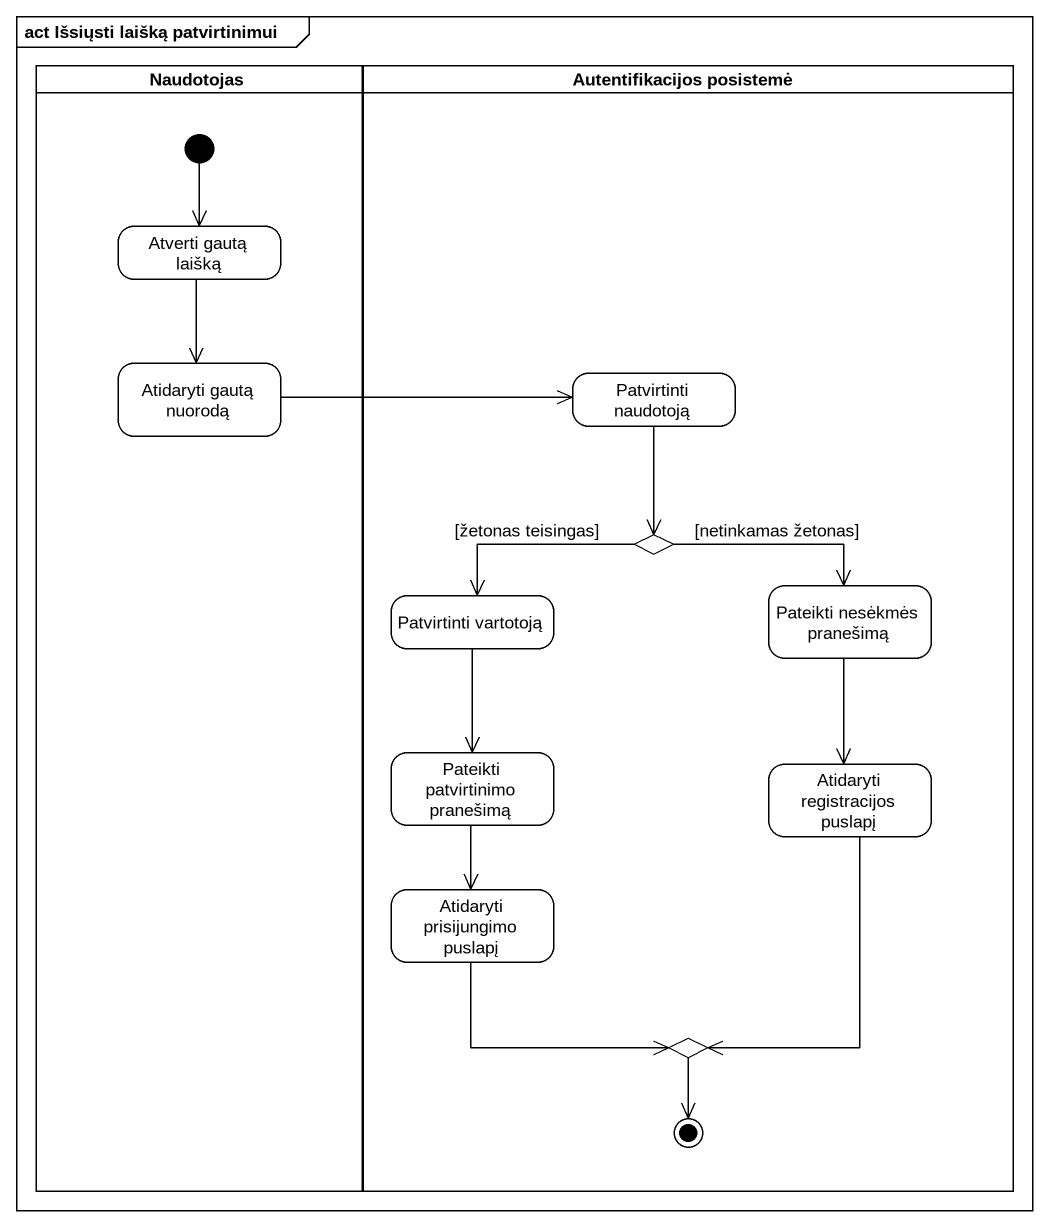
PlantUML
@startuml
mainframe act Išsiųsti laišką patvirtinimui
hide empty description
state Naudotojas <<partition>> {
  state "Atverti gautą laišką" as Atverti_gautą_laišką
  state "Atidaryti gautą nuorodą" as Atidaryti_gautą_nuorodą
  [*] --> Atverti_gautą_laišką
}
state "Autentifikacijos posistemė" as Autentifikacijos_posistemė <<partition>> {
  state "Patvirtinti naudotoją" as Patvirtinti_naudotoją
  state choice1 <<choice>>
  state "Patvirtinti vartotoją" as Patvirtinti_vartotoją
  state "Pateikti nesėkmės pranešimą" as Pateikti_nesėkmės_pranešimą
  state "Pateikti patvirtinimo pranešimą" as Pateikti_patvirtinimo
  state "Atidaryti registracijos puslapį" as Atidaryti_registracijos
  state "Atidaryti prisijungimo puslapį" as Atidaryti_prisijungimo
  state choice2 <<choice>>
  choice2 --> [*]
}
Atverti_gautą_laišką --> Atidaryti_gautą_nuorodą
Atidaryti_gautą_nuorodą -right-> Patvirtinti_naudotoją
Patvirtinti_naudotoją --> choice1
choice1 -left-> Patvirtinti_vartotoją : [žetonas teisingas]
choice1 -right-> Pateikti_nesėkmės_pranešimą : [netinkamas žetonas]
Patvirtinti_vartotoją --> Pateikti_patvirtinimo
Pateikti_nesėkmės_pranešimą --> Atidaryti_registracijos
Pateikti_patvirtinimo --> Atidaryti_prisijungimo
Atidaryti_registracijos --> choice2
Atidaryti_prisijungimo -right-> choice2
@enduml
